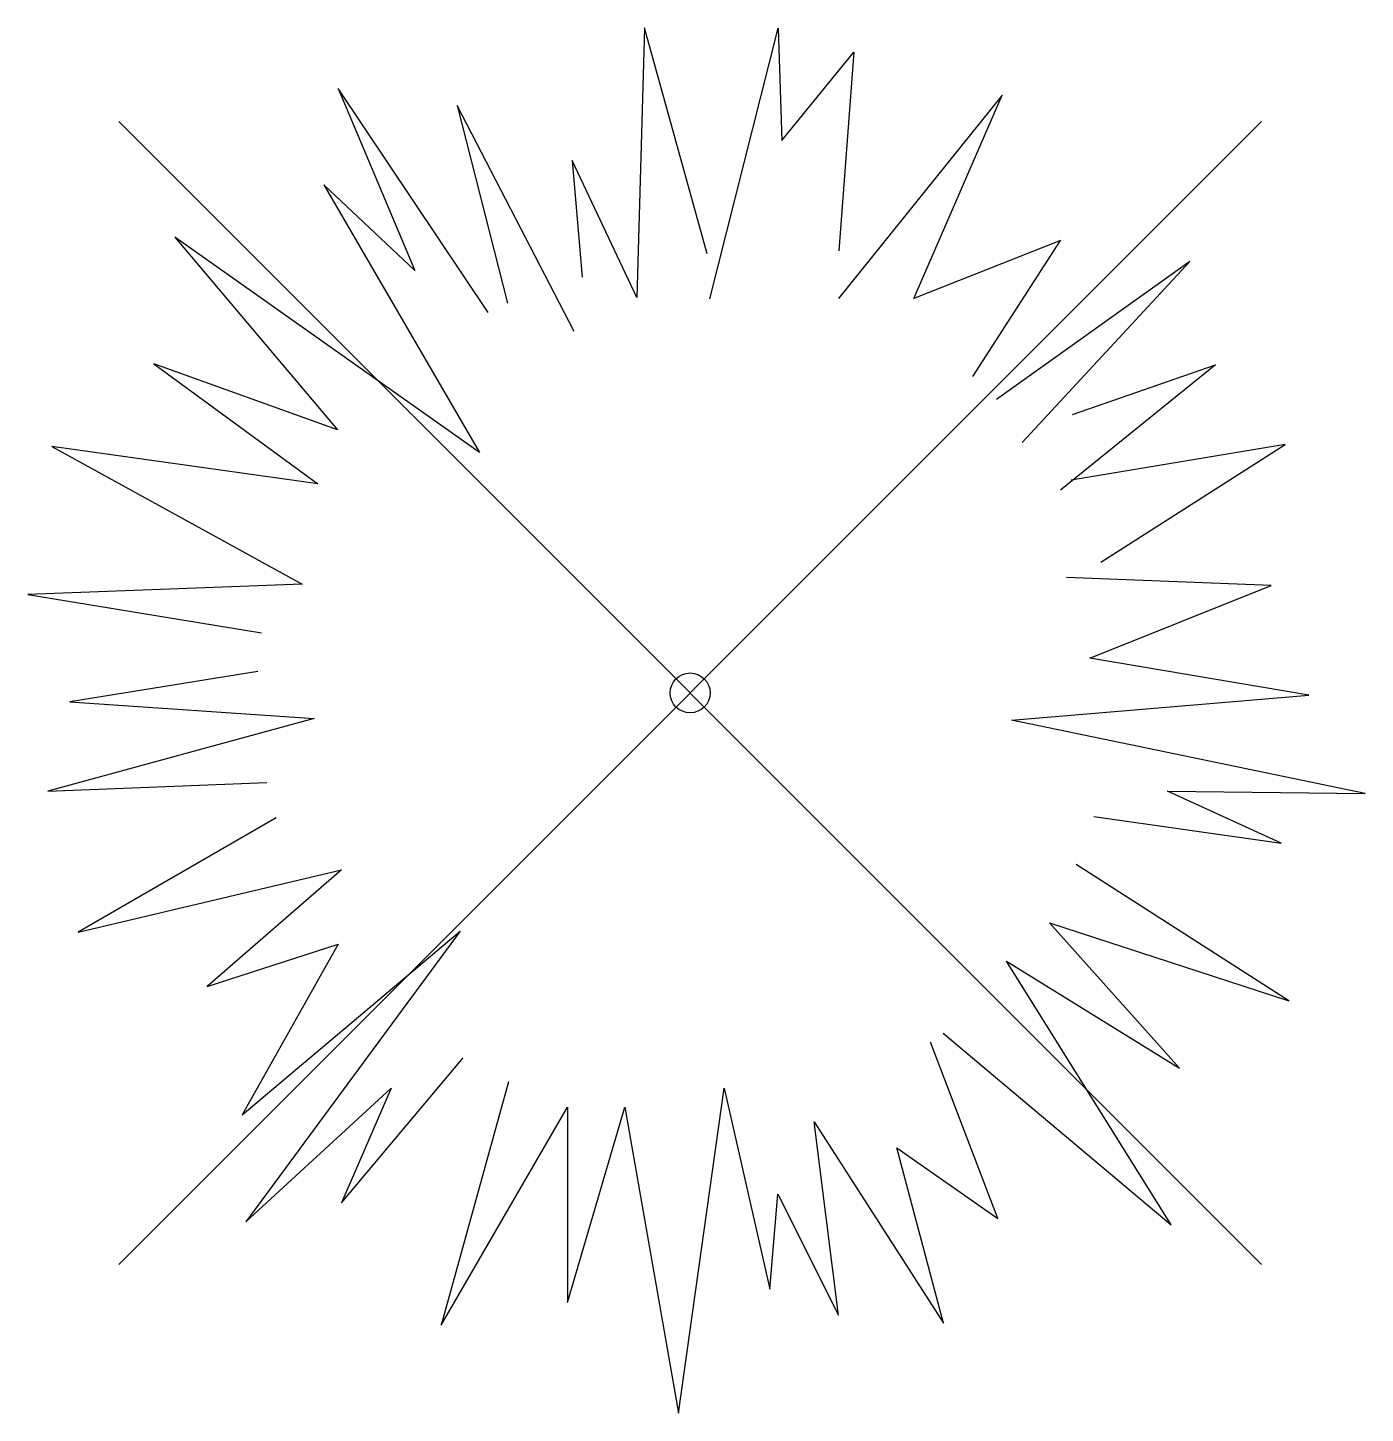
# Model space of a CAD drawing. Header units: metres. Extents: x -5 to 5.1, y -5.4 to 5.
import ezdxf

# ---------------------------------------------------------------- set-up
doc = ezdxf.new("R2010")
doc.units = ezdxf.units.M
doc.header["$LTSCALE"] = 0.2

msp = doc.modelspace()

# ---------------------------------------------------------------- linework, layer by layer
at = {"lineweight": -3}
for p, q in [((-4.293, 4.293), (4.293, -4.293)), ((4.293, 4.293), (-4.293, -4.293))]:
    msp.add_line(p, q, dxfattribs=at)
at = {"flags": 128}
for points in [[(0.129, 3.298), (-0.343, 4.997), (-0.4, 2.97), (-0.885, 4), (-0.812, 3.122)], [(0.149, 2.961), (0.661, 4.994), (0.689, 4.15), (1.229, 4.814), (1.118, 3.32)], [(-1.516, 2.857), (-2.645, 4.541), (-2.068, 3.173), (-2.753, 3.816), (-1.582, 1.806), (-3.871, 3.424), (-2.65, 1.976), (-4.03, 2.472), (-2.796, 1.571), (-4.794, 1.852), (-2.914, 0.818), (-4.976, 0.739), (-3.22, 0.452)], [(2.125, 2.378), (2.783, 3.399), (2.783, 3.399), (1.681, 2.963), (2.345, 4.489), (1.114, 2.963)], [(-0.87, 2.716), (-1.749, 4.412), (-1.371, 2.927)], [(2.494, 1.88), (3.754, 3.241), (2.303, 2.203)], [(2.872, 2.091), (3.948, 2.464), (2.782, 1.523)], [(3.085, 0.981), (4.471, 1.867), (2.863, 1.597)], [(3.034, -0.928), (4.441, -1.129), (3.587, -0.737), (5.072, -0.756), (2.415, -0.205), (4.649, -0.018), (3.003, 0.261), (4.366, 0.807), (2.827, 0.866)], [(-3.247, 0.162), (-4.66, -0.066), (-2.825, -0.192), (-4.825, -0.737), (-3.179, -0.672)], [(-3.11, -0.938), (-4.597, -1.797), (-2.619, -1.33), (-3.628, -2.206), (-2.643, -1.888), (-3.366, -3.17), (-1.727, -1.79), (-3.337, -3.974), (-2.245, -2.969), (-2.619, -3.831), (-1.705, -2.742)], [(1.901, -2.555), (3.613, -3.995), (2.377, -2.015), (3.677, -2.818), (2.699, -1.727), (4.499, -2.313), (2.901, -1.289)], [(-1.365, -2.921), (-1.871, -4.75), (-0.922, -3.112), (-0.922, -4.578), (-0.491, -3.112), (-0.088, -5.411), (0.257, -2.969), (0.6, -4.478), (0.66, -3.766), (1.115, -4.674), (0.933, -3.221), (1.903, -4.735), (1.554, -3.418), (2.312, -3.948), (1.807, -2.623)]]:
    msp.add_lwpolyline(points, dxfattribs=at)
at = {"ltscale": 0.1}
msp.add_circle((0, 0), 0.15, dxfattribs=at)

doc.saveas('drawing.dxf')
